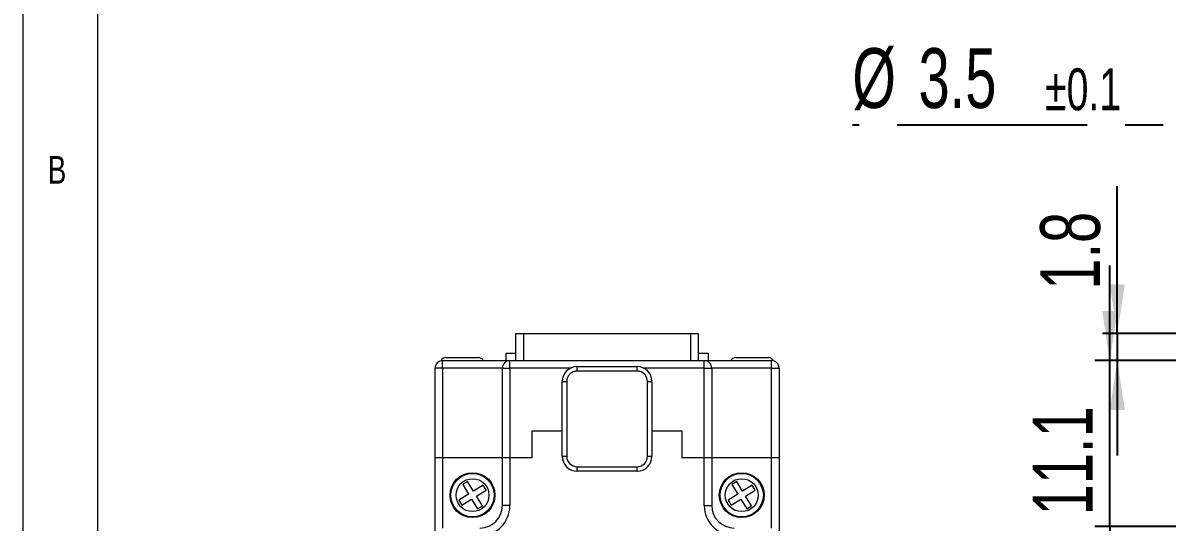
# Model space of a CAD drawing. Header units: millimetres. Extents: x 5 to 415, y 5 to 292.
# Drawn here: x 5 to 81.5, y 200.2 to 233.6 of the extents above; entities that cross this region are included whole.
import ezdxf

# ---------------------------------------------------------------- set-up
doc = ezdxf.new("R2010")
doc.units = ezdxf.units.MM
doc.linetypes.add('CENTERX2', pattern=[20.32, 12.7, -2.54, 2.54, -2.54])
doc.layers.add('CENTER_LINE', color=7, linetype='CENTERX2')
doc.styles.add('SLDTEXTSTYLE0', font='TXT', dxfattribs={"width": 0.7})
doc.styles.add('SLDTEXTSTYLE1', font='TXT', dxfattribs={"width": 0.75})
doc.dimstyles.new('SLDDIMSTYLE1', dxfattribs={"dimtxt": 4, "dimasz": 3.302, "dimexe": 0, "dimexo": 0.0625, "dimgap": 1, "dimtad": 0, "dimtih": 1, "dimtoh": 1, "dimrnd": 1e-09, "dimzin": 12, "dimdsep": 46, "dimtxsty": 'SLDTEXTSTYLE0', "dimsah": 1, "dimcen": 0, "dimadec": 0, "dimazin": 3, "dimtol": 1, "dimtp": 0.1, "dimtm": 0.1, "dimtfac": 1, "dimtmove": 0, "dimatfit": 3, "dimfxl": 1, "dimfrac": 2, "dimtolj": 1, "dimarcsym": 0})
doc.dimstyles.new('SLDDIMSTYLE2', dxfattribs={"dimtxt": 4, "dimasz": 3.302, "dimexe": 0, "dimexo": 0.0625, "dimgap": 1, "dimtad": 1, "dimrnd": 1e-09, "dimzin": 12, "dimdsep": 46, "dimtxsty": 'SLDTEXTSTYLE0', "dimsah": 1, "dimcen": 0.09, "dimadec": 0, "dimazin": 3, "dimtfac": 1, "dimtmove": 0, "dimatfit": 0, "dimfxl": 1, "dimfrac": 2, "dimtolj": 1, "dimtzin": 12, "dimarcsym": 0})

# ---------------------------------------------------------------- blocks, each defined once
blk = doc.blocks.new('_D_2')
at = {"layer": 'CENTER_LINE'}
for p, q in [((96.489, 226.719), (60.467, 226.719)), ((105.734, 181.529), (96.489, 226.719)), ((106.436, 178.1), (105.734, 181.529)), ((106.436, 178.1), (107.709, 171.879))]:
    blk.add_line(p, q, dxfattribs=at)
for points in [[(105.734, 181.529), (105.57, 184.866), (104.575, 184.662)], [(106.436, 178.1), (106.6, 174.763), (107.595, 174.967)]]:
    blk.add_solid(points, dxfattribs=at)
at = {"layer": 'CENTER_LINE', "attachment_point": 1, "style": 'SLDTEXTSTYLE0'}
for s, insert, char_height in [('%%c', (60.467, 231.875), 4), ('3.5', (64.895, 231.875), 4), ('HOLE', (82.413, 231.875), 4), ('±0.1', (73.357, 230.527), 2.8)]:
    blk.add_mtext(s, dxfattribs=dict(at, insert=insert, char_height=char_height))
blk = doc.blocks.new('_D_3')
at = {"layer": 'CENTER_LINE'}
for p, q in [((78.184, 212.795), (78.184, 222.64)), ((128.585, 212.795), (77.184, 212.795)), ((78.184, 212.795), (78.184, 210.995)), ((126.685, 210.995), (77.184, 210.995)), ((78.184, 210.995), (78.184, 204.645))]:
    blk.add_line(p, q, dxfattribs=at)
for points in [[(78.184, 212.795), (78.692, 216.097), (77.676, 216.097)], [(78.184, 210.995), (77.676, 207.693), (78.692, 207.693)]]:
    blk.add_solid(points, dxfattribs=at)
at = {"layer": 'CENTER_LINE', "insert": (73.028, 215.728), "char_height": 4, "attachment_point": 1, "rotation": 90, "style": 'SLDTEXTSTYLE0'}
blk.add_mtext('1.8', dxfattribs=at)
blk = doc.blocks.new('_D_4')
at = {"layer": 'CENTER_LINE'}
for p, q in [((77.684, 210.995), (77.684, 217.345)), ((126.685, 210.995), (76.684, 210.995)), ((77.684, 199.895), (77.684, 210.995)), ((123.785, 199.895), (76.684, 199.895)), ((77.684, 199.895), (77.684, 193.545))]:
    blk.add_line(p, q, dxfattribs=at)
for points in [[(77.684, 210.995), (78.192, 214.297), (77.176, 214.297)], [(77.684, 199.895), (77.176, 196.593), (78.192, 196.593)]]:
    blk.add_solid(points, dxfattribs=at)
at = {"layer": 'CENTER_LINE', "insert": (72.528, 200.65), "char_height": 4, "attachment_point": 1, "rotation": 90, "style": 'SLDTEXTSTYLE0'}
blk.add_mtext('11.1', dxfattribs=at)

msp = doc.modelspace()

# ---------------------------------------------------------------- linework, layer by layer
at = {"color": 7, "linetype": 'Continuous', "lineweight": 18}
for p, q in [((5, 292), (5, 5)), ((10, 287), (10, 10)), ((37.967, 210.995), (37.967, 212.795)), ((37.967, 212.795), (38.467, 212.795)), ((38.467, 212.795), (38.467, 210.995)), ((38.467, 212.795), (49.667, 212.795)), ((49.667, 210.995), (49.667, 212.795)), ((49.667, 212.795), (50.167, 212.795)), ((50.167, 212.795), (50.167, 210.995)), ((33.266, 211.195), (35.467, 211.195)), ((37.317, 210.995), (37.317, 211.495)), ((37.317, 211.495), (37.967, 211.495)), ((50.167, 211.495), (50.817, 211.495)), ((50.817, 211.495), (50.817, 210.995)), ((52.666, 211.195), (54.867, 211.195)), ((32.567, 204.495), (32.567, 210.495)), ((33.067, 210.495), (32.567, 210.495)), ((33.067, 210.495), (33.067, 210.995)), ((33.067, 210.995), (37.567, 210.995)), ((33.067, 210.495), (33.067, 204.495)), ((37.067, 210.495), (33.067, 210.495)), ((37.067, 210.495), (37.567, 210.495)), ((37.067, 204.495), (37.067, 210.495)), ((37.567, 210.495), (37.567, 210.995)), ((37.567, 210.995), (50.567, 210.995)), ((37.567, 210.495), (37.567, 204.495)), ((42.067, 210.295), (42.067, 210.595)), ((42.067, 210.595), (46.067, 210.595)), ((46.067, 210.295), (46.067, 210.595)), ((50.567, 210.495), (50.567, 210.995)), ((50.567, 210.995), (55.067, 210.995)), ((50.567, 204.495), (50.567, 210.495)), ((50.567, 210.495), (51.067, 210.495)), ((51.067, 210.495), (51.067, 204.495)), ((55.067, 210.495), (51.067, 210.495)), ((55.067, 210.495), (55.067, 210.995)), ((55.067, 204.495), (55.067, 210.495)), ((55.067, 210.495), (55.567, 210.495)), ((55.567, 210.495), (55.567, 204.495)), ((46.067, 210.295), (42.067, 210.295)), ((41.067, 209.595), (41.367, 209.595)), ((41.067, 204.595), (41.067, 209.595)), ((41.367, 209.595), (41.367, 204.595)), ((46.767, 204.595), (46.767, 209.595)), ((46.767, 209.595), (47.067, 209.595)), ((47.067, 209.595), (47.067, 204.595)), ((39.067, 206.295), (41.067, 206.295)), ((39.067, 204.495), (39.067, 206.295)), ((47.067, 206.295), (49.067, 206.295)), ((49.067, 206.295), (49.067, 204.495)), ((33.067, 204.495), (32.567, 204.495)), ((32.567, 199.295), (32.567, 204.495)), ((37.067, 204.495), (33.067, 204.495)), ((33.067, 204.495), (33.067, 199.795)), ((37.567, 204.495), (37.067, 204.495)), ((37.067, 201.295), (37.067, 204.495)), ((39.067, 204.495), (37.567, 204.495)), ((37.567, 204.495), (37.567, 201.295)), ((41.067, 204.595), (41.367, 204.595)), ((46.767, 204.595), (47.067, 204.595)), ((50.567, 204.495), (49.067, 204.495)), ((51.067, 204.495), (50.567, 204.495)), ((50.567, 201.295), (50.567, 204.495)), ((55.067, 204.495), (51.067, 204.495)), ((51.067, 204.495), (51.067, 201.295)), ((55.567, 204.495), (55.067, 204.495)), ((55.067, 199.795), (55.067, 204.495)), ((55.567, 204.495), (55.567, 199.295)), ((42.067, 203.895), (46.067, 203.895)), ((42.067, 203.595), (42.067, 203.895)), ((46.067, 203.595), (42.067, 203.595)), ((46.067, 203.595), (46.067, 203.895)), ((34.733, 202.904), (34.409, 202.705)), ((35.13, 202.256), (34.733, 202.904)), ((52.733, 202.904), (52.409, 202.705)), ((53.13, 202.256), (52.733, 202.904)), ((34.806, 202.057), (34.157, 201.66)), ((34.409, 202.705), (34.806, 202.057)), ((35.778, 202.653), (35.13, 202.256)), ((35.328, 201.932), (35.976, 202.329)), ((35.976, 202.329), (35.778, 202.653)), ((52.806, 202.057), (52.157, 201.66)), ((52.409, 202.705), (52.806, 202.057)), ((53.778, 202.653), (53.13, 202.256)), ((53.328, 201.932), (53.976, 202.329)), ((53.976, 202.329), (53.778, 202.653)), ((34.157, 201.66), (34.356, 201.336)), ((34.356, 201.336), (35.004, 201.733)), ((35.004, 201.733), (35.401, 201.085)), ((35.725, 201.284), (35.328, 201.932)), ((35.401, 201.085), (35.725, 201.284)), ((37.567, 201.295), (37.067, 201.295)), ((50.567, 201.295), (51.067, 201.295)), ((52.157, 201.66), (52.356, 201.336)), ((52.356, 201.336), (53.004, 201.733)), ((53.004, 201.733), (53.401, 201.085)), ((53.725, 201.284), (53.328, 201.932)), ((53.401, 201.085), (53.725, 201.284))]:
    msp.add_line(p, q, dxfattribs=at)
at = {"color": 8, "linetype": 'Continuous', "lineweight": 18}
for p, q in [((41.631, 210.495), (37.567, 210.495)), ((50.567, 210.495), (46.503, 210.495))]:
    msp.add_line(p, q, dxfattribs=at)
at = {"color": 7, "linetype": 'Continuous', "lineweight": 18}
for centre, radius in [((35.067, 201.995), 1.5), ((35.067, 201.995), 1.449), ((35.067, 201.995), 1.101), ((53.067, 201.995), 1.5), ((53.067, 201.995), 1.449), ((53.067, 201.995), 1.101)]:
    msp.add_circle(centre, radius, dxfattribs=at)
for centre, radius, start, end in [((33.266, 210.845), 0.35, 90, 157.40763), ((35.467, 210.845), 0.35, 25.37693, 90), ((52.666, 210.845), 0.35, 90, 154.62307), ((54.867, 210.845), 0.35, 22.59237, 90), ((33.067, 210.495), 0.5, 90, 180), ((37.567, 210.495), 0.5, 90, 180), ((42.067, 209.595), 1, 90, 180), ((46.067, 209.595), 1, 0, 90), ((50.567, 210.495), 0.5, 0, 90), ((55.067, 210.495), 0.5, 0, 90), ((42.067, 209.595), 0.7, 90, 180), ((46.067, 209.595), 0.7, 0, 90), ((42.067, 204.595), 1, 180, 270), ((42.067, 204.595), 0.7, 180, 270), ((46.067, 204.595), 0.7, 270, 0), ((46.067, 204.595), 1, 270, 0), ((35.567, 201.295), 2, 270, 0), ((35.567, 201.295), 1.5, 270, 0), ((52.567, 201.295), 2, 180, 270), ((52.567, 201.295), 1.5, 180, 270)]:
    msp.add_arc(centre, radius, start, end, dxfattribs=at)

# ---------------------------------------------------------------- texts
at = {"color": 7, "linetype": 'Continuous', "lineweight": 0, "insert": (6.667, 224.668), "char_height": 1.852, "attachment_point": 1, "style": 'SLDTEXTSTYLE1'}
msp.add_mtext('B', dxfattribs=at)

# ---------------------------------------------------------------- dimensions: what is measured, and where the dimension line sits
at = {"layer": 'CENTER_LINE'}
dim = msp.add_diameter_dim_2p(p1=(105.734, 181.529), p2=(106.436, 178.1), text='<> HOLE', dimstyle='SLDDIMSTYLE1', dxfattribs=at)
dim.commit()
dim.dimension.update_dxf_attribs({"geometry": '_D_2', "text_midpoint": (77.684, 229.55), "dimtype": 163})
for base, p1, picture, middle in [((78.184, 210.995), (129.585, 212.795), '_D_3', (78.184, 219.184)), ((77.684, 210.995), (124.785, 199.895), '_D_4', (77.684, 205.445))]:
    dim = msp.add_linear_dim(base=base, p1=p1, p2=(127.685, 210.995), angle=90, dimstyle='SLDDIMSTYLE2', dxfattribs=at)
    dim.commit()
    dim.dimension.update_dxf_attribs({"geometry": picture, "text_midpoint": middle, "dimtype": 160})

doc.saveas('drawing.dxf')
